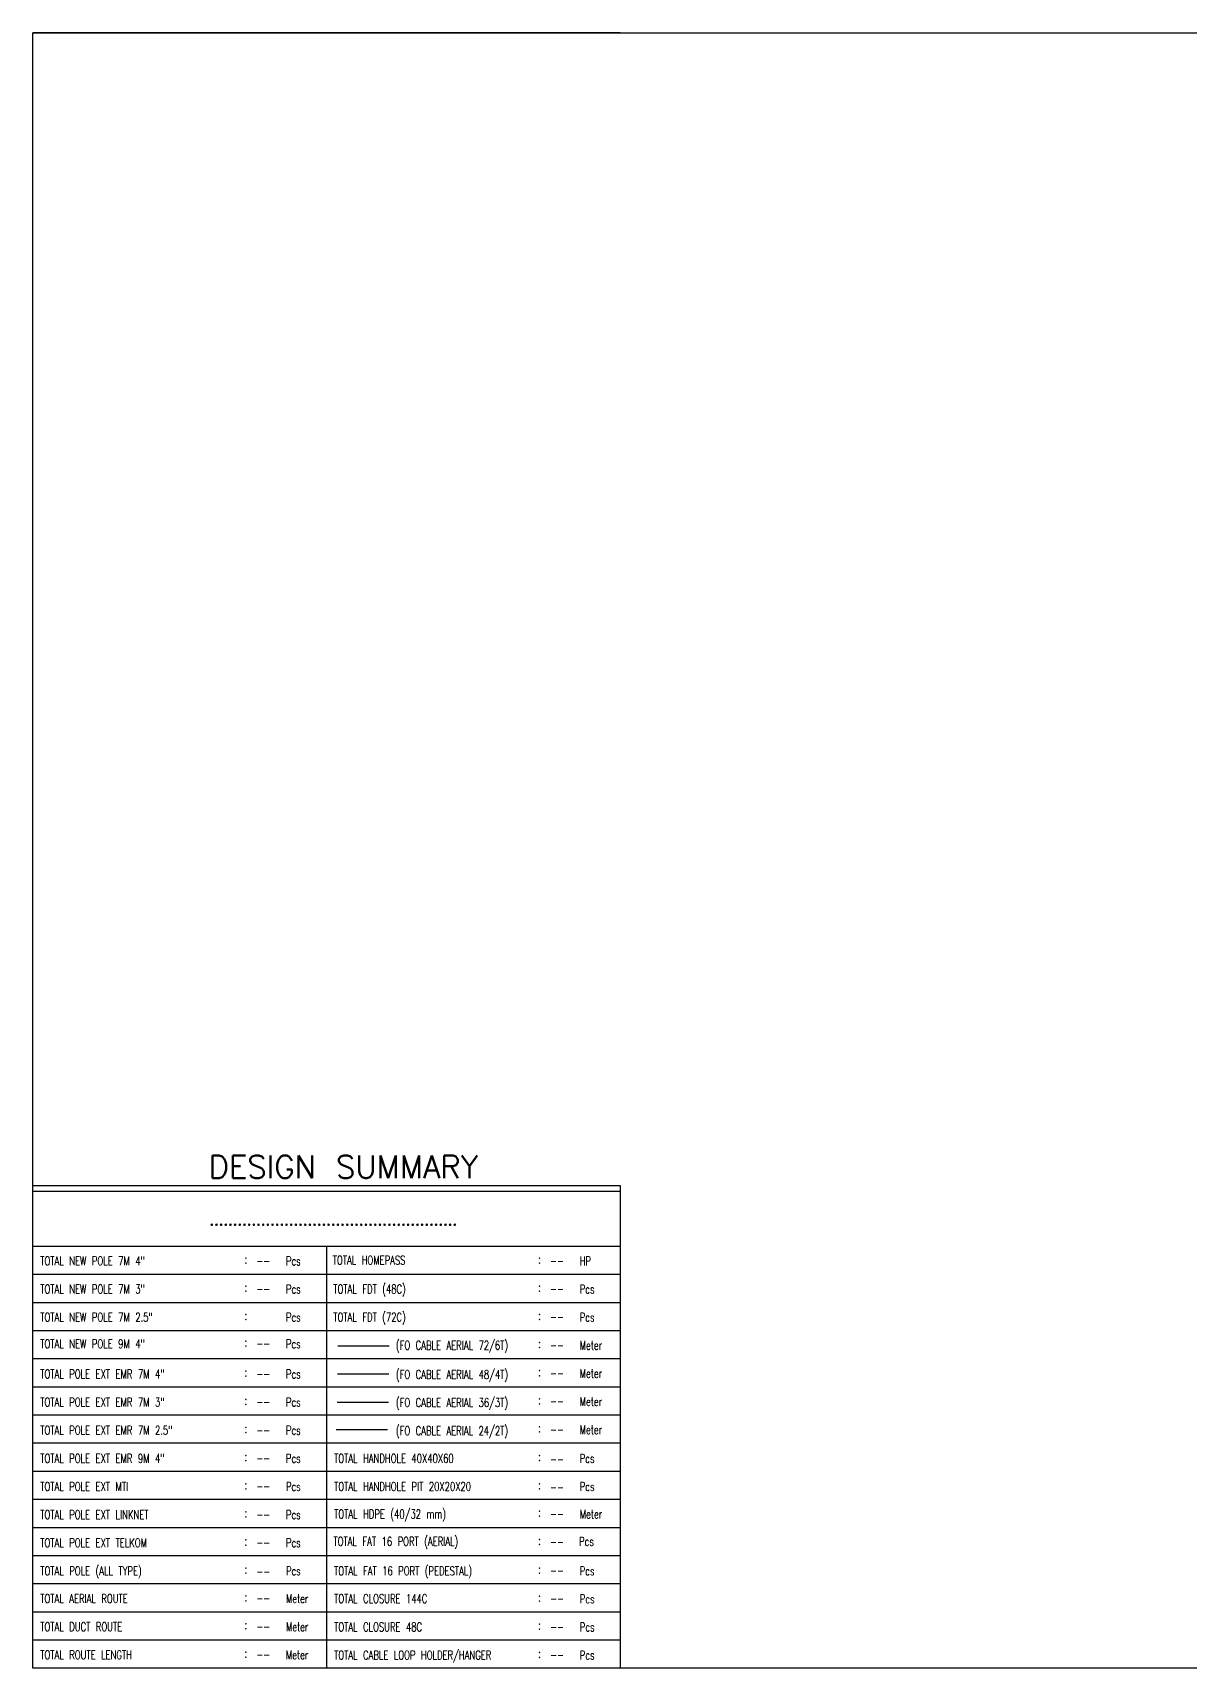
# Model space of a CAD drawing. Extents: x 2091.8 to 2122.7, y 1552.4 to 1562.7.
# Drawn here: x 2108.64 to 2115.68, y 1552.76 to 1562.71 of the extents above; entities that cross this region are included whole.
import ezdxf
from ezdxf.enums import TextEntityAlignment as Align

# ---------------------------------------------------------------- set-up
doc = ezdxf.new("R2010")
doc.units = 0
doc.layers.get('0').update_dxf_attribs({"linetype": 'CONTINUOUS'})
for name, color, linetype in [('DESIGN_SUMMARY', 7, 'CONTINUOUS'), ('FO_24_CORE', 3, 'CONTINUOUS'), ('FO_36_CORE', 232, 'CONTINUOUS'), ('FO_48_CORE', 6, 'CONTINUOUS'), ('FO_72_CORE', 34, 'CONTINUOUS'), ('TITLE_BLOCK', 7, 'CONTINUOUS')]:
    doc.layers.add(name, color=color, linetype=linetype)
doc.styles.get("Standard").update_dxf_attribs({"font": 'txt.shx'})
doc.styles.add('TITLE_BLOCK_V21_-_DEFAULT0', font='txt.shx')

msp = doc.modelspace()

# ---------------------------------------------------------------- linework, layer by layer
for points in [[(2108.6425, 1562.7116), (2122.7153, 1562.7116), (2122.7153, 1552.7602)], [(2112.217, 1555.6968), (2112.217, 1552.7602)]]:
    msp.add_lwpolyline(points)
at = {"layer": 'DESIGN_SUMMARY', "color": 7}
for p, q in [((2112.2172, 1562.7116), (2108.6427, 1562.7116)), ((2108.6426, 1555.6968), (2112.217, 1555.6968)), ((2112.217, 1555.6612), (2108.6426, 1555.6612)), ((2112.217, 1555.3267), (2108.6426, 1555.3267)), ((2110.4298, 1555.3267), (2110.4298, 1552.7602)), ((2112.217, 1555.1556), (2108.6426, 1555.1556)), ((2112.217, 1554.9845), (2108.6426, 1554.9845)), ((2112.217, 1554.8134), (2108.6426, 1554.8134)), ((2112.2171, 1554.6423), (2108.6426, 1554.6423)), ((2112.2171, 1554.4712), (2108.6426, 1554.4712)), ((2112.2171, 1554.3001), (2108.6426, 1554.3001)), ((2112.2171, 1554.129), (2108.6426, 1554.129)), ((2112.217, 1553.9579), (2108.6426, 1553.9579)), ((2112.217, 1553.7868), (2108.6426, 1553.7868)), ((2112.2171, 1553.6157), (2108.6426, 1553.6157)), ((2112.2171, 1553.4446), (2108.6426, 1553.4446)), ((2112.2171, 1553.2735), (2108.6426, 1553.2735)), ((2112.2171, 1553.1024), (2108.6426, 1553.1024)), ((2112.217, 1552.9313), (2108.6426, 1552.9313))]:
    msp.add_line(p, q, dxfattribs=at)
msp.add_lwpolyline([(2108.6425, 1559.6574), (2108.6427, 1562.7116)], dxfattribs=at)
at = {"layer": 'FO_24_CORE'}
msp.add_line((2110.4892, 1554.2129), (2110.801, 1554.2129), dxfattribs=at)
at = {"layer": 'FO_36_CORE'}
msp.add_line((2110.4953, 1554.3784), (2110.807, 1554.3784), dxfattribs=at)
at = {"layer": 'FO_48_CORE'}
msp.add_line((2110.4969, 1554.5526), (2110.8087, 1554.5526), dxfattribs=at)
at = {"layer": 'FO_72_CORE'}
msp.add_line((2110.4991, 1554.7225), (2110.8109, 1554.7225), dxfattribs=at)
at = {"layer": 'TITLE_BLOCK'}
msp.add_lwpolyline([(2122.7153, 1552.7602), (2108.6425, 1552.7602), (2108.6425, 1562.7116), (2122.7153, 1562.7116)], close=True, dxfattribs=at)

# ---------------------------------------------------------------- texts
at = {"layer": 'DESIGN_SUMMARY', "color": 7}
msp.add_text('DESIGN SUMMARY', height=0.137253, rotation=0.00095, dxfattribs=at).set_placement((2109.7126, 1555.88), align=Align.TOP_LEFT)
at = {"layer": 'DESIGN_SUMMARY', "style": 'TITLE_BLOCK_V21_-_DEFAULT0', "width": 0.6435}
msp.add_text('.....................................................', height=0.103097, dxfattribs=at).set_placement((2110.471, 1555.4545), align=Align.CENTER)
at = {"layer": 'DESIGN_SUMMARY', "color": 7, "linetype": 'CONTINUOUS', "style": 'TITLE_BLOCK_V21_-_DEFAULT0', "width": 0.7}
for s, height, p in [('TOTAL NEW POLE 7M 4"', 0.053469, (2108.6888, 1555.2119)), (':', 0.0535, (2109.9306, 1555.2224)), ('--', 0.05347, (2110.0034, 1555.2132)), ('Pcs', 0.05347, (2110.1831, 1555.2117)), ('TOTAL HOMEPASS', 0.053469, (2110.4678, 1555.2166)), (':', 0.0535, (2111.7178, 1555.2224)), (':', 0.0535, (2111.7179, 1555.2224)), ('--', 0.05347, (2111.7907, 1555.2132)), ('HP', 0.05347, (2111.9703, 1555.2117)), ('TOTAL NEW POLE 7M 3"', 0.053469, (2108.6888, 1555.0408)), (':', 0.0535, (2109.9306, 1555.0513)), (':', 0.0535, (2109.9307, 1555.0513)), ('--', 0.05347, (2110.0034, 1555.0421)), ('Pcs', 0.05347, (2110.1831, 1555.0406)), ('TOTAL FDT (48C)', 0.053469, (2110.4716, 1555.0408)), (':', 0.0535, (2111.7178, 1555.0513)), (':', 0.0535, (2111.7179, 1555.0513)), ('--', 0.05347, (2111.7907, 1555.0421)), ('Pcs', 0.05347, (2111.9703, 1555.0406)), ('TOTAL NEW POLE 7M 2.5"', 0.053469, (2108.6888, 1554.8697)), ('Pcs', 0.05347, (2110.1831, 1554.8695)), ('TOTAL FDT (72C)', 0.053469, (2110.4715, 1554.8697)), ('Pcs', 0.05347, (2111.9702, 1554.8695)), (':', 0.0535, (2109.9306, 1554.8802)), (':', 0.0535, (2109.9307, 1554.8802)), (':', 0.0535, (2111.7177, 1554.8802)), (':', 0.0535, (2111.7178, 1554.8802)), ('--', 0.05347, (2111.7906, 1554.871)), ('TOTAL NEW POLE 9M 4"', 0.053469, (2108.6888, 1554.7075)), (':', 0.0535, (2109.9306, 1554.718)), (':', 0.0535, (2109.9307, 1554.718)), ('--', 0.05347, (2110.0034, 1554.7088)), ('Pcs', 0.05347, (2110.1831, 1554.7073)), ('  (FO CABLE AERIAL 72/6T)', 0.053469, (2110.7857, 1554.6986)), (':', 0.0535, (2111.7178, 1554.7091)), (':', 0.0535, (2111.7179, 1554.7091)), ('--', 0.05347, (2111.7907, 1554.6999)), ('Meter', 0.05347, (2111.9703, 1554.6984)), ('TOTAL POLE EXT EMR 7M 4"', 0.053469, (2108.6888, 1554.5239)), (':', 0.0535, (2109.9306, 1554.5343)), (':', 0.0535, (2109.9307, 1554.5343)), ('--', 0.05347, (2110.0034, 1554.5251)), ('Pcs', 0.05347, (2110.1831, 1554.5237)), ('  (FO CABLE AERIAL 48/4T)', 0.053469, (2110.7857, 1554.5212)), (':', 0.0535, (2111.7178, 1554.538)), (':', 0.0535, (2111.7179, 1554.538)), ('--', 0.05347, (2111.7907, 1554.5288)), ('Meter', 0.05347, (2111.9703, 1554.5273)), ('TOTAL POLE EXT EMR 7M 3"', 0.053469, (2108.6888, 1554.3528)), (':', 0.0535, (2109.9306, 1554.3632)), (':', 0.0535, (2109.9307, 1554.3632)), ('--', 0.05347, (2110.0034, 1554.354)), ('Pcs', 0.05347, (2110.1831, 1554.3526)), ('  (FO CABLE AERIAL 36/3T)', 0.053469, (2110.7857, 1554.3501)), (':', 0.0535, (2111.7178, 1554.3669)), (':', 0.0535, (2111.7179, 1554.3669)), ('--', 0.05347, (2111.7907, 1554.3577)), ('Meter', 0.05347, (2111.9703, 1554.3562)), ('TOTAL POLE EXT EMR 7M 2.5"', 0.053469, (2108.6888, 1554.1817)), (':', 0.0535, (2109.9306, 1554.1921)), (':', 0.0535, (2109.9307, 1554.1921)), ('Pcs', 0.05347, (2110.1831, 1554.1815)), ('  (FO CABLE AERIAL 24/2T)', 0.053469, (2110.7857, 1554.179)), (':', 0.0535, (2111.7178, 1554.1958)), (':', 0.0535, (2111.7179, 1554.1958)), ('Meter', 0.05347, (2111.9703, 1554.1851)), ('--', 0.05347, (2110.0034, 1554.1829)), ('--', 0.05347, (2111.7907, 1554.1866)), ('TOTAL POLE EXT EMR 9M 4"', 0.053469, (2108.6887, 1554.0106)), (':', 0.0535, (2109.9305, 1554.021)), (':', 0.0535, (2109.9306, 1554.021)), ('--', 0.05347, (2110.0034, 1554.0118)), ('Pcs', 0.05347, (2110.183, 1554.0104)), ('TOTAL HANDHOLE 40X40X60', 0.053469, (2110.476, 1554.0106)), (':', 0.0535, (2111.7178, 1554.021)), (':', 0.0535, (2111.7179, 1554.021)), ('--', 0.05347, (2111.7908, 1554.0055)), ('Pcs', 0.05347, (2111.9703, 1554.0104)), ('TOTAL POLE EXT MTI', 0.053469, (2108.6888, 1553.8394)), (':', 0.0535, (2109.9306, 1553.8499)), (':', 0.0535, (2109.9308, 1553.8499)), ('--', 0.05347, (2110.0035, 1553.8407)), ('Pcs', 0.05347, (2110.1832, 1553.8393)), ('TOTAL HANDHOLE PIT 20X20X20', 0.053469, (2110.4761, 1553.8394)), (':', 0.0535, (2111.7178, 1553.8499)), (':', 0.0535, (2111.7179, 1553.8499)), ('--', 0.05347, (2111.7908, 1553.8344)), ('Pcs', 0.05347, (2111.9703, 1553.8393)), ('TOTAL HDPE (40/32 mm)', 0.053469, (2110.4761, 1553.672)), ('Meter', 0.05347, (2111.9706, 1553.6718)), ('TOTAL POLE EXT LINKNET', 0.053469, (2108.6888, 1553.6683)), (':', 0.0535, (2109.9306, 1553.6788)), (':', 0.0535, (2109.9307, 1553.6788)), ('--', 0.05347, (2110.0034, 1553.6696)), ('Pcs', 0.05347, (2110.1831, 1553.6682)), (':', 0.0535, (2111.7182, 1553.6825)), ('--', 0.05347, (2111.7908, 1553.6733)), ('TOTAL POLE EXT TELKOM', 0.053469, (2108.6888, 1553.4972)), (':', 0.0535, (2109.9306, 1553.5077)), (':', 0.0535, (2109.9307, 1553.5077)), ('Pcs', 0.05347, (2110.1831, 1553.4971)), ('TOTAL FAT 16 PORT (AERIAL)', 0.053469, (2110.4722, 1553.5055)), (':', 0.0535, (2111.718, 1553.5114)), (':', 0.0535, (2111.7181, 1553.5114)), ('Pcs', 0.05347, (2111.9665, 1553.5053)), ('--', 0.05347, (2110.0034, 1553.4985)), ('--', 0.05347, (2111.7908, 1553.5022)), ('TOTAL POLE (ALL TYPE)', 0.053469, (2108.6889, 1553.3261)), (':', 0.0535, (2109.9307, 1553.3366)), (':', 0.0535, (2109.9306, 1553.3366)), (':', 0.0535, (2109.9308, 1553.3366)), (':', 0.0535, (2109.9309, 1553.3366)), ('--', 0.05347, (2110.0036, 1553.3211)), ('Pcs', 0.05347, (2110.1832, 1553.326)), ('TOTAL FAT 16 PORT (PEDESTAL)', 0.053469, (2110.4759, 1553.3261)), (':', 0.0535, (2111.7179, 1553.3366)), ('--', 0.05347, (2111.7908, 1553.3274)), ('Pcs', 0.05347, (2111.9702, 1553.326)), ('TOTAL AERIAL ROUTE', 0.053469, (2108.6888, 1553.1576)), (':', 0.0535, (2109.9306, 1553.1681)), (':', 0.0535, (2109.9308, 1553.1681)), ('--', 0.05347, (2110.0035, 1553.1589)), ('Meter', 0.05347, (2110.1832, 1553.1574)), ('TOTAL CLOSURE 144C', 0.053469, (2110.4763, 1553.1572)), (':', 0.0535, (2111.7182, 1553.1664)), (':', 0.0535, (2111.7183, 1553.1664)), ('--', 0.05347, (2111.791, 1553.1572)), ('Pcs', 0.05347, (2111.9707, 1553.1557)), ('TOTAL DUCT ROUTE', 0.053469, (2108.6888, 1552.9865)), (':', 0.0535, (2109.9306, 1552.997)), (':', 0.0535, (2109.9307, 1552.997)), ('Meter', 0.05347, (2110.1832, 1552.9863)), ('TOTAL CLOSURE 48C', 0.053469, (2110.4762, 1552.9848)), (':', 0.0535, (2111.7182, 1552.9952)), (':', 0.0535, (2111.7183, 1552.9952)), ('Pcs', 0.05347, (2111.9707, 1552.9846)), ('--', 0.05347, (2110.0035, 1552.9878)), ('--', 0.05347, (2111.791, 1552.9861)), ('TOTAL ROUTE LENGTH', 0.053469, (2108.6888, 1552.8154)), (':', 0.0535, (2109.9306, 1552.8259)), (':', 0.0535, (2109.9307, 1552.8259)), ('--', 0.05347, (2110.0035, 1552.8167)), ('Meter', 0.05347, (2110.1831, 1552.8152)), ('TOTAL CABLE LOOP HOLDER/HANGER', 0.053469, (2110.4761, 1552.8137)), (':', 0.0535, (2111.7182, 1552.8241)), (':', 0.0535, (2111.7183, 1552.8241)), ('--', 0.05347, (2111.791, 1552.815)), ('Pcs', 0.05347, (2111.9707, 1552.8135))]:
    msp.add_text(s, height=height, dxfattribs=at).set_placement(p)

doc.saveas('drawing.dxf')
